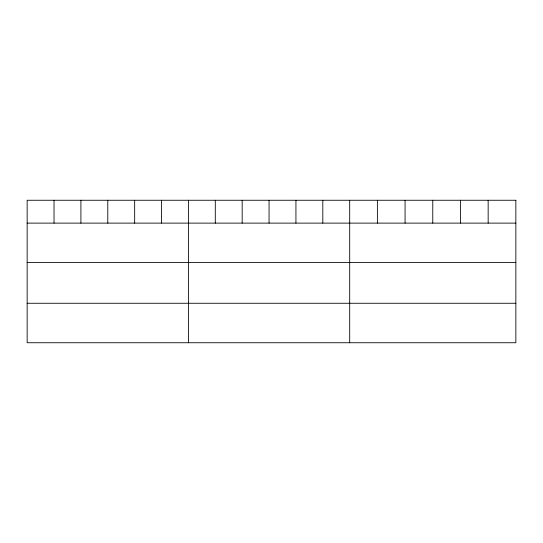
<?xml version="1.0" encoding="UTF-8"?>
<svg xmlns="http://www.w3.org/2000/svg" width="543" height="543" viewBox="0 0 543 543"><rect width="100%" height="100%" fill="white"/><g stroke="black" fill="none" stroke-linecap="round" stroke-linejoin="round"><path stroke-width="0.81" d="M27.15 223.119L515.85 223.119M27.15 262.595L515.85 262.595M27.15 303.265L515.85 303.265M488.157 200.258L488.157 223.119M460.464 200.258L460.464 223.119M432.771 200.258L432.771 223.119M405.078 200.258L405.078 223.119M377.385 200.258L377.385 223.119M349.692 200.258L349.692 342.742M322.813 200.258L322.813 223.119M295.935 200.258L295.935 223.119M269.056 200.258L269.056 223.119M242.178 200.258L242.178 223.119M215.299 200.258L215.299 223.119M188.421 200.258L188.421 342.742M161.542 200.258L161.542 223.119M134.664 200.258L134.664 223.119M107.785 200.258L107.785 223.119M80.907 200.258L80.907 223.119M54.028 200.258L54.028 223.119M515.85 200.258L27.15 200.258L27.15 342.742L515.85 342.742L515.85 200.258"/></g></svg>
